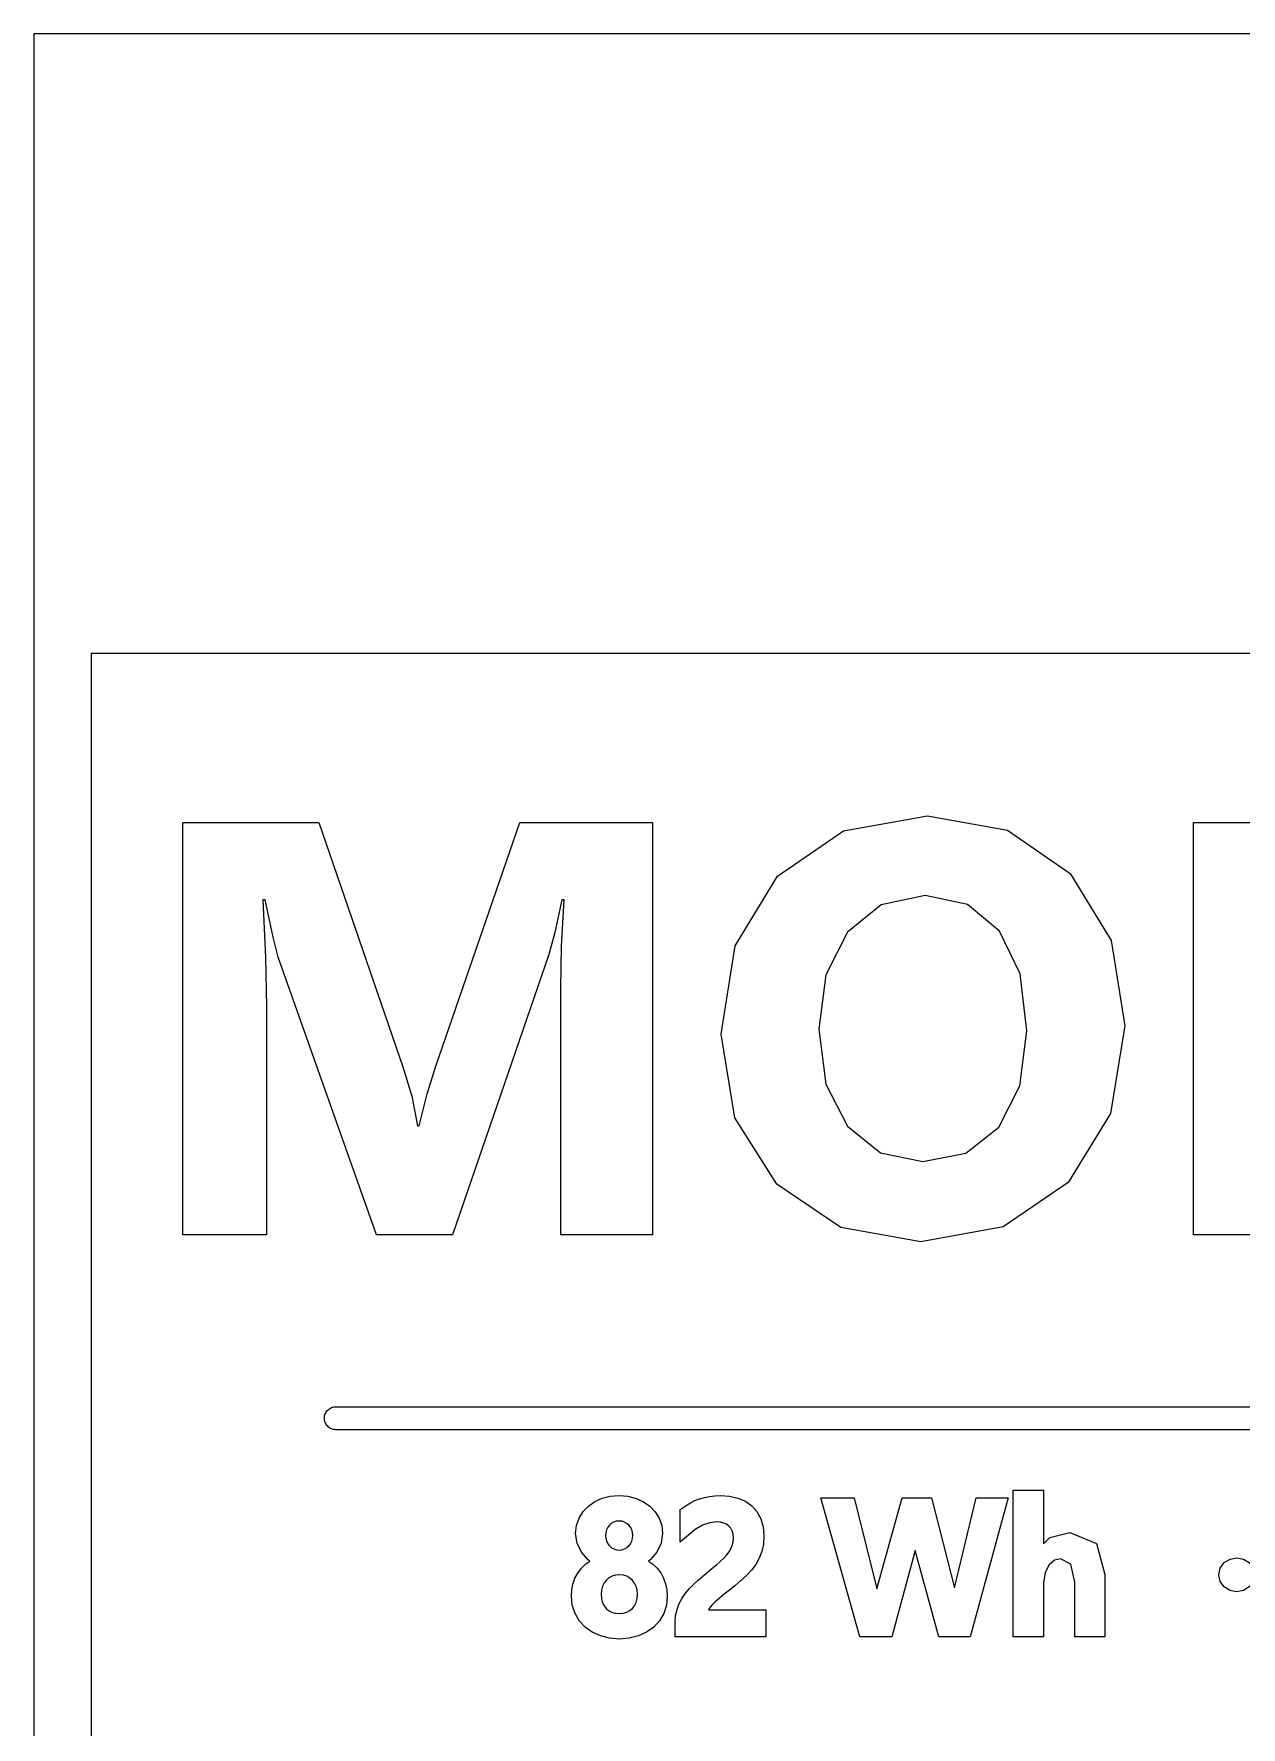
# Model space of a CAD drawing. Header units: metres. Extents: x -22.6 to 22.6, y 1.9 to 79.7.
# Drawn here: x -22.55 to -6.76, y 57.56 to 79.7 of the extents above; entities that cross this region are included whole.
import ezdxf

# ---------------------------------------------------------------- set-up
doc = ezdxf.new("R2010")
doc.units = ezdxf.units.M

msp = doc.modelspace()

# ---------------------------------------------------------------- linework, layer by layer
at = {"layer": 'MARKING'}
for points in [[(-20.6, 69.3879), (-18.8228, 69.3879), (-17.7226, 66.1942), (-17.6083, 65.8098), (-17.5302, 65.4235), (-17.5085, 65.4235), (-17.4036, 65.8416), (-17.2933, 66.2014), (-16.1931, 69.3879), (-14.4604, 69.3879), (-14.4604, 63.9998), (-15.6592, 63.9998), (-15.6592, 67.2235), (-15.6481, 67.7736), (-15.6147, 68.3779), (-15.6448, 68.3779), (-15.7337, 67.951), (-15.8131, 67.6636), (-17.0757, 63.9998), (-18.0677, 63.9998), (-19.3531, 67.6263), (-19.4219, 67.8876), (-19.5226, 68.3779), (-19.5563, 68.3779), (-19.5193, 67.6296), (-19.507, 66.9794), (-19.507, 63.9998), (-20.6, 63.9998)], [(-12.8337, 64.6587), (-13.3802, 65.5266), (-13.5624, 66.6223), (-13.3772, 67.7781), (-12.8217, 68.6893), (-11.961, 69.2809), (-10.8605, 69.4781), (-9.8168, 69.2893), (-8.9943, 68.723), (-8.4604, 67.8476), (-8.2825, 66.7317), (-8.467, 65.5849), (-9.0208, 64.684), (-9.8715, 64.1005), (-10.9471, 63.906), (-11.9971, 64.0942)], [(-3.6834, 69.3879), (-2.5374, 69.3879), (-2.5374, 63.9998), (-3.7627, 63.9998), (-5.9836, 67.3858), (-6.1486, 67.6462), (-6.2542, 67.8332), (-6.2686, 67.8332), (-6.246, 67.4721), (-6.2385, 66.9614), (-6.2385, 63.9998), (-7.3844, 63.9998), (-7.3844, 69.3879), (-6.0774, 69.3879), (-3.9395, 66.1077), (-3.7985, 65.8873), (-3.6689, 65.6688), (-3.6533, 65.6688), (-3.6758, 65.9474), (-3.6834, 66.4083)], [(-11.4671, 68.3144), (-11.909, 67.9546), (-12.1904, 67.3982), (-12.2842, 66.686), (-12.1904, 65.9697), (-11.909, 65.4199), (-11.4746, 65.0709), (-10.9242, 64.9545), (-10.3615, 65.0676), (-9.9286, 65.4066), (-9.6526, 65.9477), (-9.5607, 66.6644), (-9.6499, 67.4093), (-9.9178, 67.9678), (-10.3398, 68.3177), (-10.8942, 68.4344)], [(-14.6724, 60.5519), (-14.5757, 60.5082), (-14.4919, 60.4498), (-14.4227, 60.3774), (-14.3704, 60.2921), (-14.3375, 60.1969), (-14.3265, 60.0937), (-14.3453, 59.9647), (-14.4016, 59.8473), (-14.4871, 59.7483), (-14.5106, 59.7312), (-14.4578, 59.6952), (-14.399, 59.64), (-14.3507, 59.5773), (-14.313, 59.5083), (-14.2862, 59.4338), (-14.2703, 59.3554), (-14.265, 59.2732), (-14.2765, 59.1552), (-14.3118, 59.0456), (-14.3679, 58.9488), (-14.443, 58.8667), (-14.535, 58.8012), (-14.6422, 58.7526), (-14.762, 58.7224), (-14.892, 58.7125), (-15.021, 58.7225), (-15.1403, 58.7526), (-15.2469, 58.8012), (-15.3392, 58.8666), (-15.4147, 58.9485), (-15.4717, 59.0454), (-15.5073, 59.1551), (-15.5189, 59.2732), (-15.5138, 59.3543), (-15.4986, 59.4323), (-15.4725, 59.5066), (-15.4359, 59.5755), (-15.3887, 59.6384), (-15.3307, 59.6941), (-15.2776, 59.7308), (-15.3017, 59.748), (-15.3883, 59.8472), (-15.4447, 59.9647), (-15.4634, 60.0937), (-15.4523, 60.1978), (-15.4192, 60.2934), (-15.3662, 60.3787), (-15.2968, 60.451), (-15.2132, 60.5092), (-15.1171, 60.5527), (-15.0102, 60.5797), (-14.8953, 60.5886), (-14.7797, 60.5795)], [(-13.433, 59.8939), (-13.4149, 59.9371), (-13.4038, 59.983), (-13.4001, 60.0328), (-13.4044, 60.0854), (-13.4167, 60.1282), (-13.4354, 60.1627), (-13.4599, 60.1906), (-13.4901, 60.2126), (-13.5268, 60.2291), (-13.57, 60.2397), (-13.6175, 60.2432), (-13.7106, 60.2324), (-13.8059, 60.1997), (-13.9022, 60.1444), (-14.0983, 59.9806), (-14.0983, 60.4047), (-14.0183, 60.4603), (-13.9615, 60.494), (-13.9027, 60.5229), (-13.8419, 60.5466), (-13.7784, 60.5653), (-13.712, 60.5783), (-13.6422, 60.586), (-13.5676, 60.5885), (-13.4503, 60.5804), (-13.3417, 60.5554), (-13.2441, 60.5136), (-13.1601, 60.4544), (-13.0921, 60.3782), (-13.042, 60.2858), (-13.0113, 60.1797), (-13.0013, 60.062), (-13.0082, 59.9551), (-13.0292, 59.8586), (-13.0633, 59.7707), (-13.1089, 59.6895), (-13.1648, 59.6145), (-13.23, 59.5447), (-13.3028, 59.4774), (-13.3825, 59.4093), (-13.452, 59.3535), (-13.5203, 59.3001), (-13.5836, 59.249), (-13.639, 59.2003), (-13.6844, 59.1541), (-13.7176, 59.1112), (-13.7252, 59.096), (-12.9753, 59.096), (-12.9753, 58.74), (-14.1625, 58.74), (-14.1625, 58.9338), (-14.1564, 59.0185), (-14.1376, 59.1003), (-14.1082, 59.1761), (-14.0708, 59.2465), (-14.0261, 59.3121), (-13.9752, 59.3729), (-13.9197, 59.43), (-13.8614, 59.4843), (-13.8013, 59.5362), (-13.7407, 59.5857), (-13.6808, 59.6338), (-13.6231, 59.6815), (-13.5725, 59.7259), (-13.5275, 59.7686), (-13.4891, 59.8101), (-13.4578, 59.8516)], [(-11.1938, 60.56), (-10.8111, 60.56), (-10.5082, 59.3819), (-10.2231, 60.56), (-9.8055, 60.56), (-10.3046, 58.74), (-10.7149, 58.74), (-11.0221, 59.8686), (-11.33, 58.74), (-11.7473, 58.74), (-12.2562, 60.56), (-11.821, 60.56), (-11.5264, 59.3711)], [(-9.3431, 58.74), (-9.7393, 58.74), (-9.7393, 60.6575), (-9.3431, 60.6575), (-9.3431, 59.9557), (-9.2624, 60.039), (-9.0004, 60.1055), (-8.6513, 59.9633), (-8.5403, 59.5562), (-8.5403, 58.74), (-8.9354, 58.74), (-8.9354, 59.4573), (-8.9879, 59.6933), (-9.1237, 59.761), (-9.1998, 59.7431), (-9.2723, 59.6818), (-9.3243, 59.5825), (-9.3431, 59.4491)], [(-14.767, 60.2033), (-14.7927, 60.2252), (-14.823, 60.2419), (-14.857, 60.2525), (-14.8942, 60.2561), (-14.9332, 60.2523), (-14.9675, 60.2414), (-14.9971, 60.2245), (-15.0225, 60.2019), (-15.0432, 60.1744), (-15.059, 60.1416), (-15.0689, 60.1053), (-15.0722, 60.0665), (-15.0685, 60.0262), (-15.0576, 59.9896), (-15.0406, 59.957), (-15.019, 59.9293), (-14.9931, 59.907), (-14.9632, 59.8903), (-14.9302, 59.8798), (-14.8943, 59.8763), (-14.8585, 59.8799), (-14.8257, 59.8905), (-14.7954, 59.9078), (-14.7688, 59.9306), (-14.7467, 59.9585), (-14.7296, 59.9909), (-14.7188, 60.0271), (-14.7151, 60.0665), (-14.7187, 60.1066), (-14.7295, 60.1437), (-14.746, 60.1764)], [(-7.0325, 59.4669), (-7.0495, 59.5528), (-7.0319, 59.64), (-6.9796, 59.7119), (-6.9043, 59.7593), (-6.8165, 59.7749), (-6.7284, 59.7593), (-6.6533, 59.7119), (-6.601, 59.64), (-6.5834, 59.5525), (-6.6013, 59.466), (-6.6542, 59.3942), (-6.7303, 59.3462), (-6.8201, 59.3305), (-6.9075, 59.3465), (-6.9818, 59.3949)], [(-14.7532, 59.5101), (-14.7937, 59.5332), (-14.8398, 59.548), (-14.8921, 59.5531), (-14.9422, 59.5484), (-14.9878, 59.5346), (-15.0281, 59.5127), (-15.0622, 59.4835), (-15.0902, 59.447), (-15.1118, 59.4033), (-15.1256, 59.3535), (-15.1303, 59.2979), (-15.1258, 59.2392), (-15.1126, 59.1883), (-15.0922, 59.1455), (-15.0656, 59.111), (-15.0328, 59.084), (-14.9931, 59.0638), (-14.946, 59.0509), (-14.8921, 59.0465), (-14.8402, 59.051), (-14.7945, 59.0639), (-14.7548, 59.0848), (-14.7213, 59.1129), (-14.6934, 59.1483), (-14.672, 59.1909), (-14.658, 59.2409), (-14.6532, 59.2981), (-14.6577, 59.3507), (-14.6711, 59.3997), (-14.6919, 59.4433), (-14.7193, 59.48)]]:
    msp.add_lwpolyline(points, close=True, dxfattribs=at)
msp.add_lwpolyline([(18.6, 61.45), (-18.6, 61.45), (-18.6147, 61.4507), (-18.6293, 61.4529), (-18.6435, 61.4565), (-18.6574, 61.4614), (-18.6707, 61.4677), (-18.6833, 61.4753), (-18.6952, 61.484), (-18.7061, 61.4939), (-18.716, 61.5048), (-18.7247, 61.5167), (-18.7323, 61.5293), (-18.7386, 61.5426), (-18.7435, 61.5565), (-18.7471, 61.5707), (-18.7493, 61.5853), (-18.75, 61.6), (-18.7493, 61.6147), (-18.7471, 61.6293), (-18.7435, 61.6435), (-18.7386, 61.6574), (-18.7323, 61.6707), (-18.7247, 61.6833), (-18.716, 61.6952), (-18.7061, 61.7061), (-18.6952, 61.716), (-18.6833, 61.7247), (-18.6707, 61.7323), (-18.6574, 61.7386), (-18.6435, 61.7435), (-18.6293, 61.7471), (-18.6147, 61.7493), (-18.6, 61.75), (18.6, 61.75)], dxfattribs=at)
at = {"layer": 'OUTLINE'}
msp.add_lwpolyline([(-22.55, 1.9), (22.55, 1.9), (22.55, 79.7), (-22.55, 79.7)], close=True, dxfattribs=at)
at = {"layer": 'VISIBLE_REF'}
msp.add_lwpolyline([(-21.8, 9), (21.8, 9), (21.8, 71.6), (-21.8, 71.6)], close=True, dxfattribs=at)

doc.saveas('drawing.dxf')
